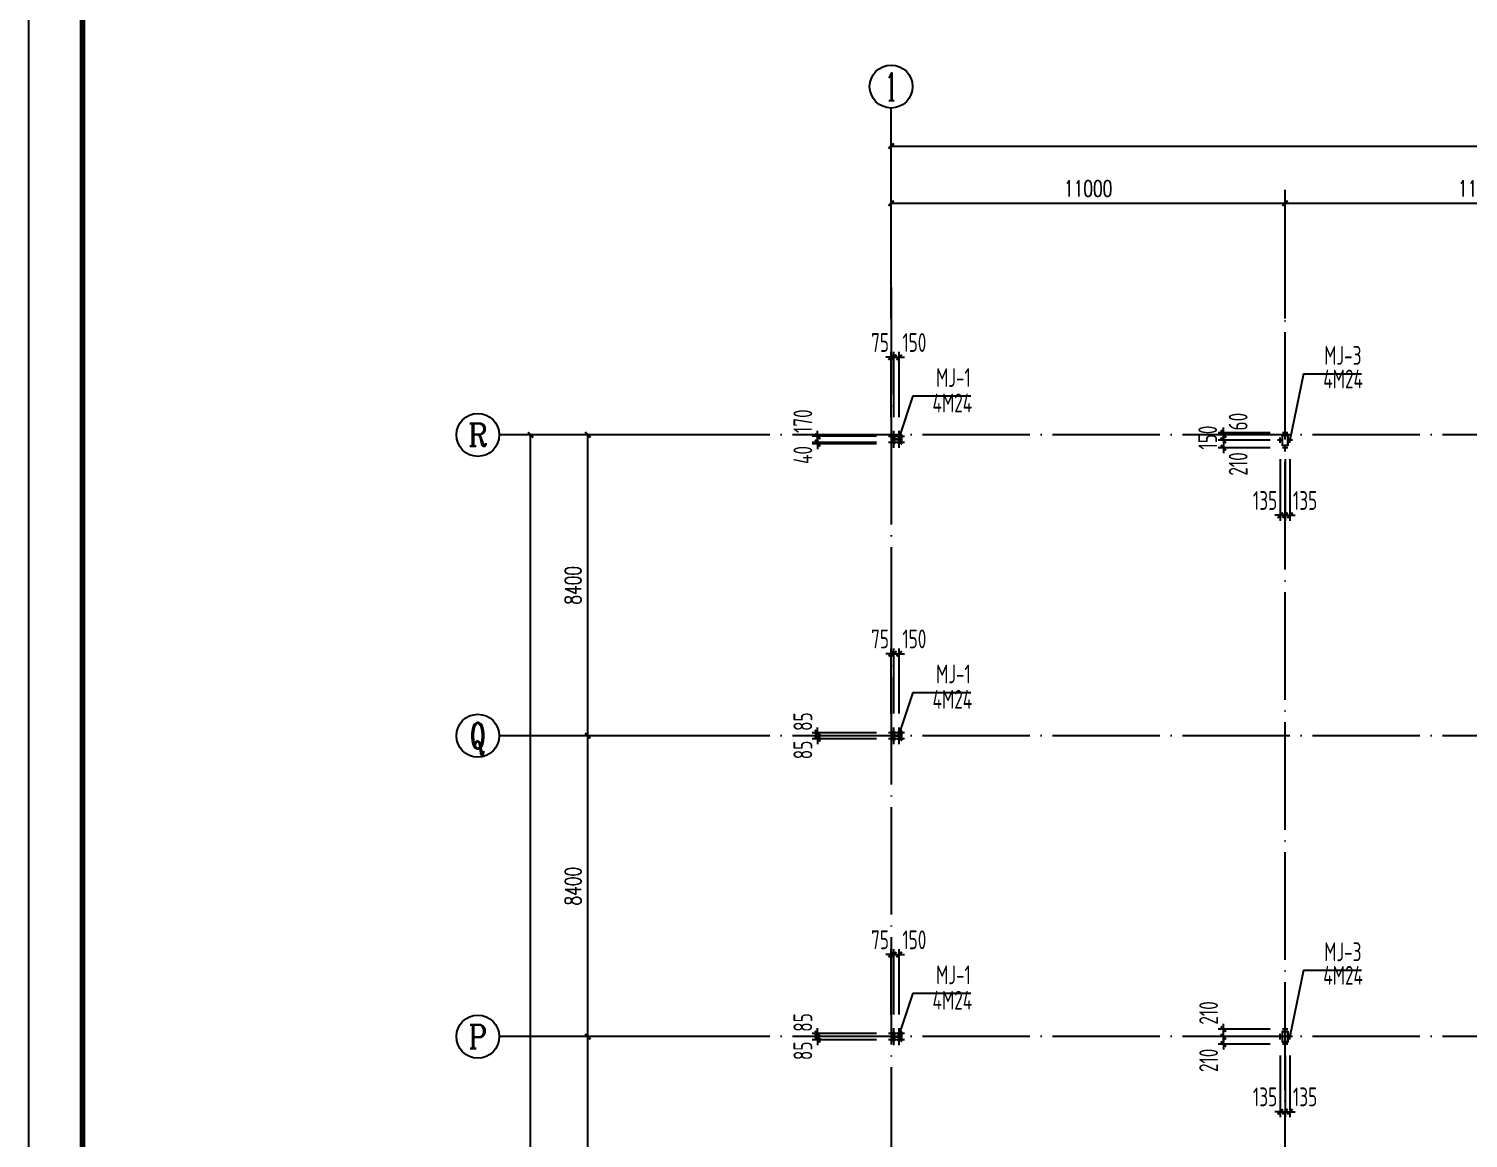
# Model space of a CAD drawing. Extents: x 899043 to 2598688, y -137197 to 211789.
# Drawn here: x 1236077 to 1276270, y 138716 to 169689 of the extents above; entities that cross this region are included whole.
import ezdxf
from ezdxf.enums import TextEntityAlignment as Align

# ---------------------------------------------------------------- set-up
doc = ezdxf.new("R2010")
doc.units = 0
doc.header["$LTSCALE"] = 1500
doc.header["$MEASUREMENT"] = 0
doc.linetypes.add('DASHED', pattern=[0.75, 0.5, -0.25])
doc.linetypes.add('DOTE', pattern=[2.42, 2, -0.2, 0.02, -0.2])
for name, color, linetype in [('00-tk', 151, 'Continuous'), ('AXIS', 3, 'Continuous'), ('AXIS_TEXT', 7, 'Continuous'), ('BOLT', 252, 'Continuous'), ('Boltx', 252, 'DASHED'), ('COLUMN', 2, 'Continuous'), ('DIM', 3, 'Continuous'), ('M_Prof', 2, 'Continuous'), ('TEXT', 7, 'Continuous')]:
    doc.layers.add(name, color=color, linetype=linetype)
doc.layers.add('钢板标注', color=9, linetype='Continuous', lineweight=18)
doc.styles.add('_TCH_AXIS', font='COMPLEX', dxfattribs={"bigfont": 'GBCBIG'})
doc.styles.add('_TCH_DIM_T3', font='SIMPLEX', dxfattribs={"width": 0.705882, "bigfont": 'GBCBIG'})
doc.styles.add('COMPLEX', font='COMPLEX')
doc.styles.add('TSSD_Dimension', font='Tssdeng.shx', dxfattribs={"width": 0.7, "bigfont": 'hztxt.shx'})
doc.styles.add('TSSD_Label', font='Tssdeng.shx', dxfattribs={"width": 0.7, "bigfont": 'hztxt.shx'})
doc.dimstyles.new('_TCH_ARCH&&150', dxfattribs={"dimtxt": 446.25, "dimasz": 150, "dimexe": 375, "dimexo": 450, "dimgap": 189.375, "dimtad": 1, "dimdec": 0, "dimzin": 0, "dimdsep": 46, "dimtxsty": '_TCH_DIM_T3', "dimblk": 'ARCHTICK', "dimcen": 0.09, "dimclrt": 7, "dimazin": 2, "dimtfac": 1, "dimtdec": 0, "dimtix": 1, "dimtmove": 2, "dimatfit": 3, "dimfxl": 0, "dimtolj": 1, "dimtzin": 0, "dimarcsym": 0})
doc.dimstyles.new('TSSD_150_150', dxfattribs={"dimtxt": 525, "dimasz": 150, "dimexe": 150, "dimexo": 375, "dimgap": 150, "dimtad": 1, "dimdec": 0, "dimzin": 0, "dimdsep": 46, "dimtxsty": 'TSSD_Dimension', "dimblk": 'ARCHTICK', "dimblk1": 'ARCHTICK', "dimblk2": 'ARCHTICK', "dimcen": 0, "dimdle": 150, "dimclrt": 7, "dimadec": 0, "dimazin": 0, "dimtfac": 1, "dimtdec": 0, "dimtix": 1, "dimtmove": 2, "dimatfit": 3, "dimfxl": 0, "dimtolj": 1, "dimtzin": 0, "dimarcsym": 0})

# ---------------------------------------------------------------- blocks, each defined once
blk = doc.blocks.new('A$C16496DF1')
at = {"layer": '00-tk'}
blk.add_line((176850, 1500), (3750, 1500), dxfattribs=at)
at = {"layer": '00-tk', "linetype": 'Continuous'}
blk.add_line((178350, 0), (0, 0), dxfattribs=at)
at = {"layer": '00-tk', "const_width": 150}
blk.add_lwpolyline([(3750, 124650), (176850, 124650), (176850, 1500), (3750, 1500)], close=True, dxfattribs=at)
blk = doc.blocks.new('_ArchTick')
at = {"color": 0, "linetype": 'ByBlock', "const_width": 0.4}
blk.add_lwpolyline([(-0.5, -0.5), (0.5, 0.5)], dxfattribs=at)
blk = doc.blocks.new('*D204')
at = {"layer": 'AXIS', "color": 0, "lineweight": -2}
for p, q in [((1137909, -60677), (1132984, -60677)), ((1133359, -69077), (1133359, -60677)), ((1137909, -69077), (1132984, -69077))]:
    blk.add_line(p, q, dxfattribs=at)
at = {"layer": 'Defpoints', "color": 0}
for p in [(1133359, -60677), (1138359, -60677), (1138359, -69077)]:
    blk.add_point(p, dxfattribs=at)
at = {"layer": 'AXIS', "color": 0, "lineweight": -2, "xscale": 150, "yscale": 150, "zscale": 150}
for p, rotation in [((1133359, -60677), 90), ((1133359, -69077), 270)]:
    blk.add_blockref('_ArchTick', p, dxfattribs=dict(at, rotation=rotation))
at = {"layer": 'AXIS', "color": 7, "insert": (1132946, -64877), "char_height": 446.2, "attachment_point": 5, "rotation": 90, "style": '_TCH_DIM_T3'}
blk.add_mtext('\\A1;8400', dxfattribs=at)
blk = doc.blocks.new('*D205')
at = {"layer": 'AXIS', "color": 0, "lineweight": -2}
for p, q in [((1137909, -52277), (1132984, -52277)), ((1133359, -60677), (1133359, -52277)), ((1137909, -60677), (1132984, -60677))]:
    blk.add_line(p, q, dxfattribs=at)
at = {"layer": 'Defpoints', "color": 0}
for p in [(1133359, -52277), (1138359, -52277), (1138359, -60677)]:
    blk.add_point(p, dxfattribs=at)
at = {"layer": 'AXIS', "color": 0, "lineweight": -2, "xscale": 150, "yscale": 150, "zscale": 150}
for p, rotation in [((1133359, -52277), 90), ((1133359, -60677), 270)]:
    blk.add_blockref('_ArchTick', p, dxfattribs=dict(at, rotation=rotation))
at = {"layer": 'AXIS', "color": 7, "insert": (1132946, -56477), "char_height": 446.2, "attachment_point": 5, "rotation": 90, "style": '_TCH_DIM_T3'}
blk.add_mtext('\\A1;8400', dxfattribs=at)
blk = doc.blocks.new('*D206')
at = {"layer": 'AXIS', "color": 0, "lineweight": -2}
for p, q in [((1137909, -43877), (1132984, -43877)), ((1133359, -52277), (1133359, -43877)), ((1137909, -52277), (1132984, -52277))]:
    blk.add_line(p, q, dxfattribs=at)
at = {"layer": 'Defpoints', "color": 0}
for p in [(1133359, -43877), (1138359, -43877), (1138359, -52277)]:
    blk.add_point(p, dxfattribs=at)
at = {"layer": 'AXIS', "color": 0, "lineweight": -2, "xscale": 150, "yscale": 150, "zscale": 150}
for p, rotation in [((1133359, -43877), 90), ((1133359, -52277), 270)]:
    blk.add_blockref('_ArchTick', p, dxfattribs=dict(at, rotation=rotation))
at = {"layer": 'AXIS', "color": 7, "insert": (1132946, -48077), "char_height": 446.2, "attachment_point": 5, "rotation": 90, "style": '_TCH_DIM_T3'}
blk.add_mtext('\\A1;8400', dxfattribs=at)
blk = doc.blocks.new('*D207')
at = {"layer": 'AXIS', "color": 0, "lineweight": -2}
for p, q in [((1137909, -43877), (1131384, -43877)), ((1131759, -163277), (1131759, -43877)), ((1137909, -163277), (1131384, -163277))]:
    blk.add_line(p, q, dxfattribs=at)
at = {"layer": 'Defpoints', "color": 0}
for p in [(1131759, -43877), (1138359, -43877), (1138359, -163277)]:
    blk.add_point(p, dxfattribs=at)
at = {"layer": 'AXIS', "color": 0, "lineweight": -2, "xscale": 150, "yscale": 150, "zscale": 150}
for p, rotation in [((1131759, -43877), 90), ((1131759, -163277), 270)]:
    blk.add_blockref('_ArchTick', p, dxfattribs=dict(at, rotation=rotation))
at = {"layer": 'AXIS', "color": 7, "insert": (1131346, -103577), "char_height": 446.2, "attachment_point": 5, "rotation": 90, "style": '_TCH_DIM_T3'}
blk.add_mtext('\\A1;119400', dxfattribs=at)
blk = doc.blocks.new('_AXISO')
blk.add_circle((0, 0), 0.5)
at = {"layer": 'AXIS_TEXT', "style": 'COMPLEX', "width": 1.041667}
blk.add_attdef('A', text='', height=0.56, dxfattribs=at).set_placement((-0.25, -0.28), (0.25, -0.28), align=Align.FIT)
blk = doc.blocks.new('*D229')
at = {"layer": 'AXIS', "color": 0, "lineweight": -2}
for p, q in [((1141829, -40628), (1141829, -37037)), ((1152829, -40628), (1152829, -37037)), ((1141829, -37412), (1152829, -37412))]:
    blk.add_line(p, q, dxfattribs=at)
at = {"layer": 'Defpoints', "color": 0}
for p in [(1152829, -37412), (1141829, -41078), (1152829, -41078)]:
    blk.add_point(p, dxfattribs=at)
at = {"layer": 'AXIS', "color": 0, "lineweight": -2, "xscale": 150, "yscale": 150, "zscale": 150, "rotation": 180}
blk.add_blockref('_ArchTick', (1141829, -37412), dxfattribs=at)
at = {"layer": 'AXIS', "color": 0, "lineweight": -2, "xscale": 150, "yscale": 150, "zscale": 150}
blk.add_blockref('_ArchTick', (1152829, -37412), dxfattribs=at)
at = {"layer": 'AXIS', "color": 7, "insert": (1147329, -36999), "char_height": 446.2, "attachment_point": 5, "style": '_TCH_DIM_T3'}
blk.add_mtext('\\A1;11000', dxfattribs=at)
blk = doc.blocks.new('*D198')
at = {"layer": 'AXIS', "color": 0, "lineweight": -2}
for p, q in [((1152829, -40628), (1152829, -37037)), ((1163829, -40628), (1163829, -37037)), ((1152829, -37412), (1163829, -37412))]:
    blk.add_line(p, q, dxfattribs=at)
at = {"layer": 'Defpoints', "color": 0}
for p in [(1163829, -37412), (1152829, -41078), (1163829, -41078)]:
    blk.add_point(p, dxfattribs=at)
at = {"layer": 'AXIS', "color": 0, "lineweight": -2, "xscale": 150, "yscale": 150, "zscale": 150, "rotation": 180}
blk.add_blockref('_ArchTick', (1152829, -37412), dxfattribs=at)
at = {"layer": 'AXIS', "color": 0, "lineweight": -2, "xscale": 150, "yscale": 150, "zscale": 150}
blk.add_blockref('_ArchTick', (1163829, -37412), dxfattribs=at)
at = {"layer": 'AXIS', "color": 7, "insert": (1158329, -36999), "char_height": 446.2, "attachment_point": 5, "style": '_TCH_DIM_T3'}
blk.add_mtext('\\A1;11000', dxfattribs=at)
blk = doc.blocks.new('*D203')
at = {"layer": 'AXIS', "color": 0, "lineweight": -2}
for p, q in [((1141829, -40628), (1141829, -35437)), ((1195829, -40628), (1195829, -35437)), ((1141829, -35812), (1195829, -35812))]:
    blk.add_line(p, q, dxfattribs=at)
at = {"layer": 'Defpoints', "color": 0}
for p in [(1195829, -35812), (1141829, -41078), (1195829, -41078)]:
    blk.add_point(p, dxfattribs=at)
at = {"layer": 'AXIS', "color": 0, "lineweight": -2, "xscale": 150, "yscale": 150, "zscale": 150, "rotation": 180}
blk.add_blockref('_ArchTick', (1141829, -35812), dxfattribs=at)
at = {"layer": 'AXIS', "color": 0, "lineweight": -2, "xscale": 150, "yscale": 150, "zscale": 150}
blk.add_blockref('_ArchTick', (1195829, -35812), dxfattribs=at)
at = {"layer": 'AXIS', "color": 7, "insert": (1168829, -35399), "char_height": 446.2, "attachment_point": 5, "style": '_TCH_DIM_T3'}
blk.add_mtext('\\A1;54000', dxfattribs=at)
blk = doc.blocks.new('A$C0BB32EA6')
at = {"layer": 'COLUMN'}
for points in [[(11075, 0), (11075, -300), (10925, -300), (10925, 0)], [(11070, -5), (11070, -295), (10930, -295), (10930, -5)], [(11075, -16650), (11075, -16950), (10925, -16950), (10925, -16650)], [(11070, -16655), (11070, -16945), (10930, -16945), (10930, -16655)]]:
    blk.add_lwpolyline(points, close=True, dxfattribs=at)
at = {"layer": 'M_Prof'}
for points in [[(300, -250), (300, 0), (290, 0), (290, -121), (10, -121), (10, 0), (0, 0), (0, -250), (10, -250), (10, -129), (290, -129), (290, -250)], [(300, -8525), (300, -8275), (290, -8275), (290, -8396), (10, -8396), (10, -8275), (0, -8275), (0, -8525), (10, -8525), (10, -8404), (290, -8404), (290, -8525)], [(300, -16925), (300, -16675), (290, -16675), (290, -16796), (10, -16796), (10, -16675), (0, -16675), (0, -16925), (10, -16925), (10, -16804), (290, -16804), (290, -16925)]]:
    blk.add_lwpolyline(points, close=True, dxfattribs=at)
blk = doc.blocks.new('A$C2EA612DB')
at = {"layer": 'M_Prof'}
blk.add_lwpolyline([(-53700, 102240), (-53700, 102490), (-53710, 102490), (-53710, 102369), (-53990, 102369), (-53990, 102490), (-54000, 102490), (-54000, 102240), (-53990, 102240), (-53990, 102361), (-53710, 102361), (-53710, 102240)], close=True, dxfattribs=at)
blk.add_blockref('A$C0BB32EA6', (-54000, 110765), dxfattribs=at)
blk = doc.blocks.new('*D1076')
at = {"layer": 'Defpoints', "color": 0}
for p in [(1260232, 160517), (1260157, 158471), (1260232, 158471)]:
    blk.add_point(p, dxfattribs=at)
at = {"layer": 'DIM', "color": 0, "lineweight": -2}
for p, q in [((1260157, 160517), (1260007, 160517)), ((1260157, 158846), (1260157, 160667)), ((1260157, 160517), (1260232, 160517)), ((1260232, 158846), (1260232, 160667)), ((1260232, 160517), (1260382, 160517))]:
    blk.add_line(p, q, dxfattribs=at)
at = {"layer": 'DIM', "color": 0, "lineweight": -2, "xscale": 150, "yscale": 150, "zscale": 150}
blk.add_blockref('_ArchTick', (1260157, 160517), dxfattribs=at)
at = {"layer": 'DIM', "color": 0, "lineweight": -2, "xscale": 150, "yscale": 150, "zscale": 150, "rotation": 180}
blk.add_blockref('_ArchTick', (1260232, 160517), dxfattribs=at)
at = {"layer": 'DIM', "color": 7, "insert": (1259846, 160930), "char_height": 525, "attachment_point": 5, "style": 'TSSD_Dimension'}
blk.add_mtext('\\A1;75', dxfattribs=at)
blk = doc.blocks.new('*D1077')
at = {"layer": 'Defpoints', "color": 0}
for p in [(1260382, 160517), (1260232, 158471), (1260382, 158471)]:
    blk.add_point(p, dxfattribs=at)
at = {"layer": 'DIM', "color": 0, "lineweight": -2}
for p, q in [((1260232, 160517), (1260082, 160517)), ((1260232, 158846), (1260232, 160667)), ((1260232, 160517), (1260382, 160517)), ((1260382, 158846), (1260382, 160667)), ((1260382, 160517), (1260532, 160517))]:
    blk.add_line(p, q, dxfattribs=at)
at = {"layer": 'DIM', "color": 0, "lineweight": -2, "xscale": 150, "yscale": 150, "zscale": 150}
blk.add_blockref('_ArchTick', (1260232, 160517), dxfattribs=at)
at = {"layer": 'DIM', "color": 0, "lineweight": -2, "xscale": 150, "yscale": 150, "zscale": 150, "rotation": 180}
blk.add_blockref('_ArchTick', (1260382, 160517), dxfattribs=at)
at = {"layer": 'DIM', "color": 7, "insert": (1260805, 160930), "char_height": 525, "attachment_point": 5, "style": 'TSSD_Dimension'}
blk.add_mtext('\\A1;150', dxfattribs=at)
blk = doc.blocks.new('*D1078')
at = {"layer": 'Defpoints', "color": 0}
for p in [(1258104, 158141), (1260122, 158311), (1260122, 158141)]:
    blk.add_point(p, dxfattribs=at)
at = {"layer": 'DIM', "color": 0, "lineweight": -2}
for p, q in [((1258104, 158311), (1258104, 158461)), ((1259747, 158311), (1257954, 158311)), ((1259747, 158141), (1257954, 158141)), ((1258104, 158311), (1258104, 158141)), ((1258104, 158141), (1258104, 157991))]:
    blk.add_line(p, q, dxfattribs=at)
at = {"layer": 'DIM', "color": 0, "lineweight": -2, "xscale": 150, "yscale": 150, "zscale": 150}
for p, rotation in [((1258104, 158311), 270), ((1258104, 158141), 90)]:
    blk.add_blockref('_ArchTick', p, dxfattribs=dict(at, rotation=rotation))
at = {"layer": 'DIM', "color": 7, "insert": (1257691, 158734), "char_height": 525, "attachment_point": 5, "rotation": 90, "style": 'TSSD_Dimension'}
blk.add_mtext('\\A1;170', dxfattribs=at)
blk = doc.blocks.new('*D1079')
at = {"layer": 'Defpoints', "color": 0}
for p in [(1258104, 158101), (1260122, 158141), (1260122, 158101)]:
    blk.add_point(p, dxfattribs=at)
at = {"layer": 'DIM', "color": 0, "lineweight": -2}
for p, q in [((1259747, 158141), (1257954, 158141)), ((1259747, 158101), (1257954, 158101)), ((1258104, 158141), (1258104, 158291)), ((1258104, 158141), (1258104, 158101)), ((1258104, 158101), (1258104, 157951))]:
    blk.add_line(p, q, dxfattribs=at)
at = {"layer": 'DIM', "color": 0, "lineweight": -2, "xscale": 150, "yscale": 150, "zscale": 150}
for p, rotation in [((1258104, 158141), 270), ((1258104, 158101), 90)]:
    blk.add_blockref('_ArchTick', p, dxfattribs=dict(at, rotation=rotation))
at = {"layer": 'DIM', "color": 7, "insert": (1257691, 157790), "char_height": 525, "attachment_point": 5, "rotation": 90, "style": 'TSSD_Dimension'}
blk.add_mtext('\\A1;40', dxfattribs=at)
blk = doc.blocks.new('*D1080')
at = {"layer": 'Defpoints', "color": 0}
for p in [(1271111, 158411), (1269434, 158351), (1271111, 158351)]:
    blk.add_point(p, dxfattribs=at)
at = {"layer": 'DIM', "color": 0, "lineweight": -2}
for p, q in [((1270736, 158411), (1269284, 158411)), ((1269434, 158411), (1269434, 158561)), ((1269434, 158411), (1269434, 158351)), ((1270736, 158351), (1269284, 158351)), ((1269434, 158351), (1269434, 158201))]:
    blk.add_line(p, q, dxfattribs=at)
at = {"layer": 'DIM', "color": 0, "lineweight": -2, "xscale": 150, "yscale": 150, "zscale": 150}
for p, rotation in [((1269434, 158411), 270), ((1269434, 158351), 90)]:
    blk.add_blockref('_ArchTick', p, dxfattribs=dict(at, rotation=rotation))
at = {"layer": 'DIM', "color": 7, "insert": (1269846, 158721), "char_height": 525, "attachment_point": 5, "rotation": 90, "style": 'TSSD_Dimension'}
blk.add_mtext('\\A1;60', dxfattribs=at)
blk = doc.blocks.new('*D1081')
at = {"layer": 'Defpoints', "color": 0}
for p in [(1269434, 158201), (1271111, 158351), (1271111, 158201)]:
    blk.add_point(p, dxfattribs=at)
at = {"layer": 'DIM', "color": 0, "lineweight": -2}
for p, q in [((1269434, 158351), (1269434, 158501)), ((1270736, 158351), (1269284, 158351)), ((1270736, 158201), (1269284, 158201)), ((1269434, 158351), (1269434, 158201)), ((1269434, 158201), (1269434, 158051))]:
    blk.add_line(p, q, dxfattribs=at)
at = {"layer": 'DIM', "color": 0, "lineweight": -2, "xscale": 150, "yscale": 150, "zscale": 150}
for p, rotation in [((1269434, 158351), 270), ((1269434, 158201), 90)]:
    blk.add_blockref('_ArchTick', p, dxfattribs=dict(at, rotation=rotation))
at = {"layer": 'DIM', "color": 7, "insert": (1268996, 158276), "char_height": 525, "attachment_point": 5, "rotation": 90, "style": 'TSSD_Dimension'}
blk.add_mtext('\\A1;150', dxfattribs=at)
blk = doc.blocks.new('*D1082')
at = {"layer": 'Defpoints', "color": 0}
for p in [(1269434, 157991), (1271111, 158201), (1271111, 157991)]:
    blk.add_point(p, dxfattribs=at)
at = {"layer": 'DIM', "color": 0, "lineweight": -2}
for p, q in [((1270736, 158201), (1269284, 158201)), ((1270736, 157991), (1269284, 157991)), ((1269434, 158201), (1269434, 158351)), ((1269434, 158201), (1269434, 157991)), ((1269434, 157991), (1269434, 157841))]:
    blk.add_line(p, q, dxfattribs=at)
at = {"layer": 'DIM', "color": 0, "lineweight": -2, "xscale": 150, "yscale": 150, "zscale": 150}
for p, rotation in [((1269434, 158201), 270), ((1269434, 157991), 90)]:
    blk.add_blockref('_ArchTick', p, dxfattribs=dict(at, rotation=rotation))
at = {"layer": 'DIM', "color": 7, "insert": (1269846, 157539), "char_height": 525, "attachment_point": 5, "rotation": 90, "style": 'TSSD_Dimension'}
blk.add_mtext('\\A1;210', dxfattribs=at)
blk = doc.blocks.new('*D1083')
at = {"layer": 'Defpoints', "color": 0}
for p in [(1271022, 158051), (1271157, 158051), (1271157, 156106)]:
    blk.add_point(p, dxfattribs=at)
at = {"layer": 'DIM', "color": 0, "lineweight": -2}
for p, q in [((1271022, 157676), (1271022, 155956)), ((1271157, 157676), (1271157, 155956)), ((1271022, 156106), (1270872, 156106)), ((1271022, 156106), (1271157, 156106)), ((1271157, 156106), (1271307, 156106))]:
    blk.add_line(p, q, dxfattribs=at)
at = {"layer": 'DIM', "color": 0, "lineweight": -2, "xscale": 150, "yscale": 150, "zscale": 150}
blk.add_blockref('_ArchTick', (1271022, 156106), dxfattribs=at)
at = {"layer": 'DIM', "color": 0, "lineweight": -2, "xscale": 150, "yscale": 150, "zscale": 150, "rotation": 180}
blk.add_blockref('_ArchTick', (1271157, 156106), dxfattribs=at)
at = {"layer": 'DIM', "color": 7, "insert": (1270598, 156519), "char_height": 525, "attachment_point": 5, "style": 'TSSD_Dimension'}
blk.add_mtext('\\A1;135', dxfattribs=at)
blk = doc.blocks.new('*D1084')
at = {"layer": 'Defpoints', "color": 0}
for p in [(1271157, 158051), (1271292, 158051), (1271292, 156106)]:
    blk.add_point(p, dxfattribs=at)
at = {"layer": 'DIM', "color": 0, "lineweight": -2}
for p, q in [((1271157, 157676), (1271157, 155956)), ((1271292, 157676), (1271292, 155956)), ((1271157, 156106), (1271007, 156106)), ((1271157, 156106), (1271292, 156106)), ((1271292, 156106), (1271442, 156106))]:
    blk.add_line(p, q, dxfattribs=at)
at = {"layer": 'DIM', "color": 0, "lineweight": -2, "xscale": 150, "yscale": 150, "zscale": 150}
blk.add_blockref('_ArchTick', (1271157, 156106), dxfattribs=at)
at = {"layer": 'DIM', "color": 0, "lineweight": -2, "xscale": 150, "yscale": 150, "zscale": 150, "rotation": 180}
blk.add_blockref('_ArchTick', (1271292, 156106), dxfattribs=at)
at = {"layer": 'DIM', "color": 7, "insert": (1271715, 156519), "char_height": 525, "attachment_point": 5, "style": 'TSSD_Dimension'}
blk.add_mtext('\\A1;135', dxfattribs=at)
blk = doc.blocks.new('*D1020')
at = {"layer": 'Defpoints', "color": 0}
for p in [(1260122, 141551), (1258104, 141466), (1260122, 141466)]:
    blk.add_point(p, dxfattribs=at)
at = {"layer": 'DIM', "color": 0, "lineweight": -2}
for p, q in [((1259747, 141551), (1257954, 141551)), ((1258104, 141551), (1258104, 141701)), ((1258104, 141551), (1258104, 141466)), ((1259747, 141466), (1257954, 141466)), ((1258104, 141466), (1258104, 141316))]:
    blk.add_line(p, q, dxfattribs=at)
at = {"layer": 'DIM', "color": 0, "lineweight": -2, "xscale": 150, "yscale": 150, "zscale": 150}
for p, rotation in [((1258104, 141551), 270), ((1258104, 141466), 90)]:
    blk.add_blockref('_ArchTick', p, dxfattribs=dict(at, rotation=rotation))
at = {"layer": 'DIM', "color": 7, "insert": (1257691, 141155), "char_height": 525, "attachment_point": 5, "rotation": 90, "style": 'TSSD_Dimension'}
blk.add_mtext('\\A1;85', dxfattribs=at)
blk = doc.blocks.new('*D1021')
at = {"layer": 'Defpoints', "color": 0}
for p in [(1260232, 143842), (1260157, 141796), (1260232, 141796)]:
    blk.add_point(p, dxfattribs=at)
at = {"layer": 'DIM', "color": 0, "lineweight": -2}
for p, q in [((1260157, 142171), (1260157, 143992)), ((1260232, 142171), (1260232, 143992)), ((1260157, 143842), (1260007, 143842)), ((1260157, 143842), (1260232, 143842)), ((1260232, 143842), (1260382, 143842))]:
    blk.add_line(p, q, dxfattribs=at)
at = {"layer": 'DIM', "color": 0, "lineweight": -2, "xscale": 150, "yscale": 150, "zscale": 150}
blk.add_blockref('_ArchTick', (1260157, 143842), dxfattribs=at)
at = {"layer": 'DIM', "color": 0, "lineweight": -2, "xscale": 150, "yscale": 150, "zscale": 150, "rotation": 180}
blk.add_blockref('_ArchTick', (1260232, 143842), dxfattribs=at)
at = {"layer": 'DIM', "color": 7, "insert": (1259846, 144255), "char_height": 525, "attachment_point": 5, "style": 'TSSD_Dimension'}
blk.add_mtext('\\A1;75', dxfattribs=at)
blk = doc.blocks.new('*D1022')
at = {"layer": 'Defpoints', "color": 0}
for p in [(1260382, 143842), (1260232, 141796), (1260382, 141796)]:
    blk.add_point(p, dxfattribs=at)
at = {"layer": 'DIM', "color": 0, "lineweight": -2}
for p, q in [((1260232, 142171), (1260232, 143992)), ((1260382, 142171), (1260382, 143992)), ((1260232, 143842), (1260082, 143842)), ((1260232, 143842), (1260382, 143842)), ((1260382, 143842), (1260532, 143842))]:
    blk.add_line(p, q, dxfattribs=at)
at = {"layer": 'DIM', "color": 0, "lineweight": -2, "xscale": 150, "yscale": 150, "zscale": 150}
blk.add_blockref('_ArchTick', (1260232, 143842), dxfattribs=at)
at = {"layer": 'DIM', "color": 0, "lineweight": -2, "xscale": 150, "yscale": 150, "zscale": 150, "rotation": 180}
blk.add_blockref('_ArchTick', (1260382, 143842), dxfattribs=at)
at = {"layer": 'DIM', "color": 7, "insert": (1260805, 144255), "char_height": 525, "attachment_point": 5, "style": 'TSSD_Dimension'}
blk.add_mtext('\\A1;150', dxfattribs=at)
blk = doc.blocks.new('*D1023')
at = {"layer": 'Defpoints', "color": 0}
for p in [(1258104, 141551), (1260122, 141636), (1260122, 141551)]:
    blk.add_point(p, dxfattribs=at)
at = {"layer": 'DIM', "color": 0, "lineweight": -2}
for p, q in [((1259747, 141636), (1257954, 141636)), ((1259747, 141551), (1257954, 141551)), ((1258104, 141636), (1258104, 141786)), ((1258104, 141636), (1258104, 141551)), ((1258104, 141551), (1258104, 141401))]:
    blk.add_line(p, q, dxfattribs=at)
at = {"layer": 'DIM', "color": 0, "lineweight": -2, "xscale": 150, "yscale": 150, "zscale": 150}
for p, rotation in [((1258104, 141636), 270), ((1258104, 141551), 90)]:
    blk.add_blockref('_ArchTick', p, dxfattribs=dict(at, rotation=rotation))
at = {"layer": 'DIM', "color": 7, "insert": (1257691, 141946), "char_height": 525, "attachment_point": 5, "rotation": 90, "style": 'TSSD_Dimension'}
blk.add_mtext('\\A1;85', dxfattribs=at)
blk = doc.blocks.new('*D1024')
at = {"layer": 'Defpoints', "color": 0}
for p in [(1260122, 149951), (1258104, 149866), (1260122, 149866)]:
    blk.add_point(p, dxfattribs=at)
at = {"layer": 'DIM', "color": 0, "lineweight": -2}
for p, q in [((1259747, 149951), (1257954, 149951)), ((1258104, 149951), (1258104, 150101)), ((1258104, 149951), (1258104, 149866)), ((1259747, 149866), (1257954, 149866)), ((1258104, 149866), (1258104, 149716))]:
    blk.add_line(p, q, dxfattribs=at)
at = {"layer": 'DIM', "color": 0, "lineweight": -2, "xscale": 150, "yscale": 150, "zscale": 150}
for p, rotation in [((1258104, 149951), 270), ((1258104, 149866), 90)]:
    blk.add_blockref('_ArchTick', p, dxfattribs=dict(at, rotation=rotation))
at = {"layer": 'DIM', "color": 7, "insert": (1257691, 149555), "char_height": 525, "attachment_point": 5, "rotation": 90, "style": 'TSSD_Dimension'}
blk.add_mtext('\\A1;85', dxfattribs=at)
blk = doc.blocks.new('*D1025')
at = {"layer": 'Defpoints', "color": 0}
for p in [(1260232, 152242), (1260157, 150196), (1260232, 150196)]:
    blk.add_point(p, dxfattribs=at)
at = {"layer": 'DIM', "color": 0, "lineweight": -2}
for p, q in [((1260157, 150571), (1260157, 152392)), ((1260232, 150571), (1260232, 152392)), ((1260157, 152242), (1260007, 152242)), ((1260157, 152242), (1260232, 152242)), ((1260232, 152242), (1260382, 152242))]:
    blk.add_line(p, q, dxfattribs=at)
at = {"layer": 'DIM', "color": 0, "lineweight": -2, "xscale": 150, "yscale": 150, "zscale": 150}
blk.add_blockref('_ArchTick', (1260157, 152242), dxfattribs=at)
at = {"layer": 'DIM', "color": 0, "lineweight": -2, "xscale": 150, "yscale": 150, "zscale": 150, "rotation": 180}
blk.add_blockref('_ArchTick', (1260232, 152242), dxfattribs=at)
at = {"layer": 'DIM', "color": 7, "insert": (1259846, 152655), "char_height": 525, "attachment_point": 5, "style": 'TSSD_Dimension'}
blk.add_mtext('\\A1;75', dxfattribs=at)
blk = doc.blocks.new('*D1026')
at = {"layer": 'Defpoints', "color": 0}
for p in [(1260382, 152242), (1260232, 150196), (1260382, 150196)]:
    blk.add_point(p, dxfattribs=at)
at = {"layer": 'DIM', "color": 0, "lineweight": -2}
for p, q in [((1260232, 150571), (1260232, 152392)), ((1260382, 150571), (1260382, 152392)), ((1260232, 152242), (1260082, 152242)), ((1260232, 152242), (1260382, 152242)), ((1260382, 152242), (1260532, 152242))]:
    blk.add_line(p, q, dxfattribs=at)
at = {"layer": 'DIM', "color": 0, "lineweight": -2, "xscale": 150, "yscale": 150, "zscale": 150}
blk.add_blockref('_ArchTick', (1260232, 152242), dxfattribs=at)
at = {"layer": 'DIM', "color": 0, "lineweight": -2, "xscale": 150, "yscale": 150, "zscale": 150, "rotation": 180}
blk.add_blockref('_ArchTick', (1260382, 152242), dxfattribs=at)
at = {"layer": 'DIM', "color": 7, "insert": (1260805, 152655), "char_height": 525, "attachment_point": 5, "style": 'TSSD_Dimension'}
blk.add_mtext('\\A1;150', dxfattribs=at)
blk = doc.blocks.new('*D1027')
at = {"layer": 'Defpoints', "color": 0}
for p in [(1258104, 149951), (1260122, 150036), (1260122, 149951)]:
    blk.add_point(p, dxfattribs=at)
at = {"layer": 'DIM', "color": 0, "lineweight": -2}
for p, q in [((1259747, 150036), (1257954, 150036)), ((1259747, 149951), (1257954, 149951)), ((1258104, 150036), (1258104, 150186)), ((1258104, 150036), (1258104, 149951)), ((1258104, 149951), (1258104, 149801))]:
    blk.add_line(p, q, dxfattribs=at)
at = {"layer": 'DIM', "color": 0, "lineweight": -2, "xscale": 150, "yscale": 150, "zscale": 150}
for p, rotation in [((1258104, 150036), 270), ((1258104, 149951), 90)]:
    blk.add_blockref('_ArchTick', p, dxfattribs=dict(at, rotation=rotation))
at = {"layer": 'DIM', "color": 7, "insert": (1257691, 150346), "char_height": 525, "attachment_point": 5, "rotation": 90, "style": 'TSSD_Dimension'}
blk.add_mtext('\\A1;85', dxfattribs=at)
blk = doc.blocks.new('*D1028')
at = {"layer": 'Defpoints', "color": 0}
for p in [(1269434, 141551), (1271111, 141551), (1271111, 141341)]:
    blk.add_point(p, dxfattribs=at)
at = {"layer": 'DIM', "color": 0, "lineweight": -2}
for p, q in [((1270736, 141551), (1269284, 141551)), ((1269434, 141551), (1269434, 141701)), ((1269434, 141341), (1269434, 141551)), ((1270736, 141341), (1269284, 141341)), ((1269434, 141341), (1269434, 141191))]:
    blk.add_line(p, q, dxfattribs=at)
at = {"layer": 'DIM', "color": 0, "lineweight": -2, "xscale": 150, "yscale": 150, "zscale": 150}
for p, rotation in [((1269434, 141551), 270), ((1269434, 141341), 90)]:
    blk.add_blockref('_ArchTick', p, dxfattribs=dict(at, rotation=rotation))
at = {"layer": 'DIM', "color": 7, "insert": (1269021, 140889), "char_height": 525, "attachment_point": 5, "rotation": 90, "style": 'TSSD_Dimension'}
blk.add_mtext('\\A1;210', dxfattribs=at)
blk = doc.blocks.new('*D1029')
at = {"layer": 'Defpoints', "color": 0}
for p in [(1269434, 141761), (1271111, 141761), (1271111, 141551)]:
    blk.add_point(p, dxfattribs=at)
at = {"layer": 'DIM', "color": 0, "lineweight": -2}
for p, q in [((1269434, 141761), (1269434, 141911)), ((1270736, 141761), (1269284, 141761)), ((1270736, 141551), (1269284, 141551)), ((1269434, 141551), (1269434, 141761)), ((1269434, 141551), (1269434, 141401))]:
    blk.add_line(p, q, dxfattribs=at)
at = {"layer": 'DIM', "color": 0, "lineweight": -2, "xscale": 150, "yscale": 150, "zscale": 150}
for p, rotation in [((1269434, 141761), 270), ((1269434, 141551), 90)]:
    blk.add_blockref('_ArchTick', p, dxfattribs=dict(at, rotation=rotation))
at = {"layer": 'DIM', "color": 7, "insert": (1269021, 142212), "char_height": 525, "attachment_point": 5, "rotation": 90, "style": 'TSSD_Dimension'}
blk.add_mtext('\\A1;210', dxfattribs=at)
blk = doc.blocks.new('*D1030')
at = {"layer": 'Defpoints', "color": 0}
for p in [(1271022, 141401), (1271157, 141401), (1271157, 139456)]:
    blk.add_point(p, dxfattribs=at)
at = {"layer": 'DIM', "color": 0, "lineweight": -2}
for p, q in [((1271022, 141026), (1271022, 139306)), ((1271157, 141026), (1271157, 139306)), ((1271022, 139456), (1270872, 139456)), ((1271022, 139456), (1271157, 139456)), ((1271157, 139456), (1271307, 139456))]:
    blk.add_line(p, q, dxfattribs=at)
at = {"layer": 'DIM', "color": 0, "lineweight": -2, "xscale": 150, "yscale": 150, "zscale": 150}
blk.add_blockref('_ArchTick', (1271022, 139456), dxfattribs=at)
at = {"layer": 'DIM', "color": 0, "lineweight": -2, "xscale": 150, "yscale": 150, "zscale": 150, "rotation": 180}
blk.add_blockref('_ArchTick', (1271157, 139456), dxfattribs=at)
at = {"layer": 'DIM', "color": 7, "insert": (1270598, 139869), "char_height": 525, "attachment_point": 5, "style": 'TSSD_Dimension'}
blk.add_mtext('\\A1;135', dxfattribs=at)
blk = doc.blocks.new('*D1031')
at = {"layer": 'Defpoints', "color": 0}
for p in [(1271157, 141401), (1271292, 141401), (1271292, 139456)]:
    blk.add_point(p, dxfattribs=at)
at = {"layer": 'DIM', "color": 0, "lineweight": -2}
for p, q in [((1271157, 141026), (1271157, 139306)), ((1271292, 141026), (1271292, 139306)), ((1271157, 139456), (1271007, 139456)), ((1271157, 139456), (1271292, 139456)), ((1271292, 139456), (1271442, 139456))]:
    blk.add_line(p, q, dxfattribs=at)
at = {"layer": 'DIM', "color": 0, "lineweight": -2, "xscale": 150, "yscale": 150, "zscale": 150}
blk.add_blockref('_ArchTick', (1271157, 139456), dxfattribs=at)
at = {"layer": 'DIM', "color": 0, "lineweight": -2, "xscale": 150, "yscale": 150, "zscale": 150, "rotation": 180}
blk.add_blockref('_ArchTick', (1271292, 139456), dxfattribs=at)
at = {"layer": 'DIM', "color": 7, "insert": (1271715, 139869), "char_height": 525, "attachment_point": 5, "style": 'TSSD_Dimension'}
blk.add_mtext('\\A1;135', dxfattribs=at)
blk = doc.blocks.new('A$C5AF141BB')
at = {"layer": 'AXIS'}
for p, q in [((-22000, 123526.9), (-22000, 128526.3)), ((-26941.1, 119400), (-32941.1, 119400)), ((-26941.1, 111000), (-32941.1, 111000)), ((-26941.1, 102600), (-32941.1, 102600))]:
    blk.add_line(p, q, dxfattribs=at)
at = {"layer": 'AXIS', "color": 253, "linetype": 'DOTE'}
for p, q in [((-22000, 123526.9), (-22000, 82968.2)), ((-11000, 82968.2), (-11000, 123526.9)), ((36323.2, 119400), (-26262.1, 119400)), ((36323.2, 111000), (-26941.1, 111000)), ((36323.2, 102600), (-26262.1, 102600))]:
    blk.add_line(p, q, dxfattribs=at)
at = {"layer": 'AXIS'}
ref = blk.add_blockref('_AXISO', (-22000, 129126.3), dxfattribs=dict(at, xscale=1200, yscale=1200, zscale=1200))
ref.add_attrib('A', '1', dxfattribs={"layer": 'AXIS_TEXT', "height": 772.1, "style": '_TCH_AXIS'}).set_placement((-22165.4, 128740.3), (-21834.6, 128740.3), align=Align.FIT)
ref = blk.add_blockref('_AXISO', (-33541.1, 119400), dxfattribs=dict(at, xscale=1200, yscale=1200, zscale=1200))
ref.add_attrib('A', 'R', dxfattribs={"layer": 'AXIS_TEXT', "height": 637.8, "style": '_TCH_AXIS'}).set_placement((-33814.4, 119081.1), (-33267.8, 119081.1), align=Align.FIT)
ref = blk.add_blockref('_AXISO', (-33541.1, 111000), dxfattribs=dict(at, xscale=1200, yscale=1200, zscale=1200))
ref.add_attrib('A', 'Q', dxfattribs={"layer": 'AXIS_TEXT', "height": 715.4, "style": '_TCH_AXIS', "width": 0.807692}).set_placement((-33761.2, 110642.3), (-33321, 110642.3), align=Align.FIT)
ref = blk.add_blockref('_AXISO', (-33541.1, 102600), dxfattribs=dict(at, xscale=1200, yscale=1200, zscale=1200))
ref.add_attrib('A', 'P', dxfattribs={"layer": 'AXIS_TEXT', "height": 652.9, "style": '_TCH_AXIS'}).set_placement((-33805.4, 102273.6), (-33276.9, 102273.6), align=Align.FIT)
for p1, p2, distance, picture, middle in [((-22000, 122199.9), (32000, 122199.9), 5265.9, '*D203', (5000, 127878.4)), ((-22000, 122199.9), (-11000, 122199.9), 3665.9, '*D229', (-16500, 126278.4)), ((-11000, 122199.9), (0, 122199.9), 3665.9, '*D198', (-5500, 126278.4)), ((-25470.5, 0), (-25470.5, 119400), 6600, '*D207', (-32483, 59700)), ((-25470.5, 111000), (-25470.5, 119400), 5000, '*D206', (-30883, 115200)), ((-25470.5, 102600), (-25470.5, 111000), 5000, '*D205', (-30883, 106800)), ((-25470.5, 94200), (-25470.5, 102600), 5000, '*D204', (-30883, 98400))]:
    dim = blk.add_aligned_dim(p1=p1, p2=p2, distance=distance, dimstyle='_TCH_ARCH&&150', dxfattribs=at)
    dim.commit()
    dim.dimension.update_dxf_attribs({"geometry": picture, "text_midpoint": middle, "insert": (-1163829.4, 163277.5)})

msp = doc.modelspace()

# ---------------------------------------------------------------- linework, layer by layer
at = {"layer": 'BOLT'}
for p, q in [((1271231.5, 158410.6), (1271081.5, 158410.6)), ((1271156.5, 158335.6), (1271156.5, 158485.6)), ((1271096.5, 158200.6), (1270946.5, 158200.6)), ((1271021.5, 158125.6), (1271021.5, 158275.6)), ((1271231.5, 157990.6), (1271081.5, 157990.6)), ((1271156.5, 157915.6), (1271156.5, 158065.6)), ((1271366.5, 158200.6), (1271216.5, 158200.6)), ((1271291.5, 158125.6), (1271291.5, 158275.6)), ((1271096.5, 141550.6), (1270946.5, 141550.6)), ((1271021.5, 141475.6), (1271021.5, 141625.6)), ((1271231.5, 141760.6), (1271081.5, 141760.6)), ((1271156.5, 141685.6), (1271156.5, 141835.6)), ((1271366.5, 141550.6), (1271216.5, 141550.6)), ((1271291.5, 141475.6), (1271291.5, 141625.6)), ((1271231.5, 141340.6), (1271081.5, 141340.6)), ((1271156.5, 141265.6), (1271156.5, 141415.6))]:
    msp.add_line(p, q, dxfattribs=at)
at = {"layer": 'BOLT', "const_width": 30}
for points in [[(1271156.5, 158425.6, 1), (1271156.5, 158395.6, 1)], [(1271021.5, 158215.6, 1), (1271021.5, 158185.6, 1)], [(1271156.5, 158005.6, 1), (1271156.5, 157975.6, 1)], [(1271291.5, 158215.6, 1), (1271291.5, 158185.6, 1)], [(1271021.5, 141565.6, 1), (1271021.5, 141535.6, 1)], [(1271156.5, 141775.6, 1), (1271156.5, 141745.6, 1)], [(1271291.5, 141565.6, 1), (1271291.5, 141535.6, 1)], [(1271156.5, 141355.6, 1), (1271156.5, 141325.6, 1)]]:
    msp.add_lwpolyline(points, format="xyb", close=True, dxfattribs=at)
at = {"layer": 'Boltx'}
for p, q in [((1260231.5, 158160.6), (1260231.5, 158460.6)), ((1260381.5, 158160.6), (1260381.5, 158460.6)), ((1260381.5, 158310.6), (1260081.5, 158310.6)), ((1260381.5, 158140.6), (1260081.5, 158140.6)), ((1260531.5, 158310.6), (1260231.5, 158310.6)), ((1260231.5, 157990.6), (1260231.5, 158290.6)), ((1260531.5, 158140.6), (1260231.5, 158140.6)), ((1260381.5, 157990.6), (1260381.5, 158290.6)), ((1260381.5, 150035.6), (1260081.5, 150035.6)), ((1260231.5, 149885.6), (1260231.5, 150185.6)), ((1260531.5, 150035.6), (1260231.5, 150035.6)), ((1260231.5, 149715.6), (1260231.5, 150015.6)), ((1260381.5, 149885.6), (1260381.5, 150185.6)), ((1260381.5, 149715.6), (1260381.5, 150015.6)), ((1260381.5, 149865.6), (1260081.5, 149865.6)), ((1260531.5, 149865.6), (1260231.5, 149865.6)), ((1260381.5, 141635.6), (1260081.5, 141635.6)), ((1260231.5, 141485.6), (1260231.5, 141785.6)), ((1260531.5, 141635.6), (1260231.5, 141635.6)), ((1260231.5, 141315.6), (1260231.5, 141615.6)), ((1260381.5, 141485.6), (1260381.5, 141785.6)), ((1260381.5, 141315.6), (1260381.5, 141615.6)), ((1260381.5, 141465.6), (1260081.5, 141465.6)), ((1260531.5, 141465.6), (1260231.5, 141465.6))]:
    msp.add_line(p, q, dxfattribs=at)
for points in [[(1260231.5, 158340.6, 60, 60, 1), (1260231.5, 158280.6, 60, 60, 1)], [(1260381.5, 158340.6, 60, 60, 1), (1260381.5, 158280.6, 60, 60, 1)], [(1260231.5, 158170.6, 60, 60, 1), (1260231.5, 158110.6, 60, 60, 1)], [(1260381.5, 158170.6, 60, 60, 1), (1260381.5, 158110.6, 60, 60, 1)], [(1260231.5, 150065.6, 60, 60, 1), (1260231.5, 150005.6, 60, 60, 1)], [(1260231.5, 149895.6, 60, 60, 1), (1260231.5, 149835.6, 60, 60, 1)], [(1260381.5, 150065.6, 60, 60, 1), (1260381.5, 150005.6, 60, 60, 1)], [(1260381.5, 149895.6, 60, 60, 1), (1260381.5, 149835.6, 60, 60, 1)], [(1260231.5, 141665.6, 60, 60, 1), (1260231.5, 141605.6, 60, 60, 1)], [(1260231.5, 141495.6, 60, 60, 1), (1260231.5, 141435.6, 60, 60, 1)], [(1260381.5, 141665.6, 60, 60, 1), (1260381.5, 141605.6, 60, 60, 1)], [(1260381.5, 141495.6, 60, 60, 1), (1260381.5, 141435.6, 60, 60, 1)]]:
    msp.add_lwpolyline(points, format="xyseb", close=True, dxfattribs=at)
at = {"layer": 'TEXT'}
for p, q in [((1271674.1, 160056.3), (1271291.5, 158200.6)), ((1271674.1, 160056.3), (1273289.3, 160056.3)), ((1260764.1, 159438.5), (1260381.5, 158290.6)), ((1260764.1, 159438.5), (1262379.3, 159438.5)), ((1260764.1, 151163.5), (1260381.5, 150015.6)), ((1260764.1, 151163.5), (1262379.3, 151163.5)), ((1271674.1, 143406.3), (1271291.5, 141550.6)), ((1271674.1, 143406.3), (1273289.3, 143406.3)), ((1260764.1, 142763.5), (1260381.5, 141615.6)), ((1260764.1, 142763.5), (1262379.3, 142763.5))]:
    msp.add_line(p, q, dxfattribs=at)

# ---------------------------------------------------------------- block references
at = {"layer": 'AXIS'}
for name, p in [('A$C5AF141BB', (1282156.5, 38950.6)), ('A$C2EA612DB', (1314156.5, 47585.6))]:
    msp.add_blockref(name, p, dxfattribs=at)
at = {"layer": '钢板标注', "color": 2, "linetype": 'ByBlock', "rotation": 270}
msp.add_blockref('A$C16496DF1', (1236076.8, 182335.4), dxfattribs=at)

# ---------------------------------------------------------------- texts
at = {"layer": 'TEXT', "style": 'TSSD_Label', "width": 0.7}
for s, p in [('MJ-3', (1273289.3, 160150)), ('4M24', (1273330.2, 159491.7)), ('MJ-3', (1273289.3, 143500)), ('4M24', (1273330.2, 142841.7))]:
    msp.add_text(s, height=525, rotation=0, dxfattribs=at).set_placement(p, align=Align.BOTTOM_RIGHT)
for s, p in [('MJ-1', (1262379.3, 159532.3)), ('4M24', (1262420.2, 158822.3)), ('MJ-1', (1262379.3, 151257.3)), ('4M24', (1262420.2, 150547.3)), ('MJ-1', (1262379.3, 142857.3)), ('4M24', (1262420.2, 142147.3))]:
    msp.add_text(s, height=525, dxfattribs=at).set_placement(p, align=Align.BOTTOM_RIGHT)

# ---------------------------------------------------------------- dimensions: what is measured, and where the dimension line sits
at = {"layer": 'DIM'}
for base, p1, p2, angle, picture, middle in [((1260231.5, 160517.4), (1260156.5, 158470.5), (1260231.5, 158470.5), 180, '*D1076', (1259846.2, 160929.9)), ((1260381.5, 160517.4), (1260231.5, 158470.5), (1260381.5, 158470.5), 180, '*D1077', (1260804.9, 160929.9)), ((1258103.8, 158140.6), (1260122.5, 158310.6), (1260122.5, 158140.6), 270, '*D1078', (1257691.3, 158734)), ((1269433.8, 158200.6), (1271110.8, 158350.6), (1271110.8, 158200.6), 270, '*D1081', (1268996.3, 158275.6)), ((1269433.8, 158350.6), (1271110.8, 158410.6), (1271110.8, 158350.6), 270, '*D1080', (1269846.3, 158720.9)), ((1258103.8, 158100.6), (1260122.5, 158140.6), (1260122.5, 158100.6), 270, '*D1079', (1257691.3, 157790.3)), ((1269433.8, 157990.6), (1271110.8, 158200.6), (1271110.8, 157990.6), 270, '*D1082', (1269846.3, 157539)), ((1260231.5, 152242.4), (1260156.5, 150195.5), (1260231.5, 150195.5), 180, '*D1025', (1259846.2, 152654.9)), ((1260381.5, 152242.4), (1260231.5, 150195.5), (1260381.5, 150195.5), 180, '*D1026', (1260804.9, 152654.9)), ((1258103.8, 149950.6), (1260122.5, 150035.6), (1260122.5, 149950.6), 270, '*D1027', (1257691.3, 150345.9)), ((1258103.8, 149865.6), (1260122.5, 149950.6), (1260122.5, 149865.6), 270, '*D1024', (1257691.3, 149555.3)), ((1260231.5, 143842.4), (1260156.5, 141795.5), (1260231.5, 141795.5), 180, '*D1021', (1259846.2, 144254.9)), ((1260381.5, 143842.4), (1260231.5, 141795.5), (1260381.5, 141795.5), 180, '*D1022', (1260804.9, 144254.9)), ((1269433.8, 141760.6), (1271110.8, 141550.6), (1271110.8, 141760.6), 90.00001, '*D1029', (1269021.3, 142212.2)), ((1258103.8, 141550.6), (1260122.5, 141635.6), (1260122.5, 141550.6), 270, '*D1023', (1257691.3, 141945.9)), ((1258103.8, 141465.6), (1260122.5, 141550.6), (1260122.5, 141465.6), 270, '*D1020', (1257691.3, 141155.3)), ((1269433.8, 141550.6), (1271110.8, 141340.6), (1271110.8, 141550.6), 90.00001, '*D1028', (1269021.3, 140889))]:
    dim = msp.add_linear_dim(base=base, p1=p1, p2=p2, angle=angle, dimstyle='TSSD_150_150', dxfattribs=at)
    dim.commit()
    dim.dimension.update_dxf_attribs({"geometry": picture, "text_midpoint": middle, "dimtype": 160})
for base, p1, p2, picture, middle in [((1271156.5, 156106.2), (1271021.5, 158050.6), (1271156.5, 158050.6), '*D1083', (1270598.2, 156518.7)), ((1271291.5, 156106.2), (1271156.5, 158050.6), (1271291.5, 158050.6), '*D1084', (1271714.9, 156518.7)), ((1271156.5, 139456.2), (1271021.5, 141400.6), (1271156.5, 141400.6), '*D1030', (1270598.2, 139868.7)), ((1271291.5, 139456.2), (1271156.5, 141400.6), (1271291.5, 141400.6), '*D1031', (1271714.9, 139868.7))]:
    dim = msp.add_linear_dim(base=base, p1=p1, p2=p2, dimstyle='TSSD_150_150', dxfattribs=at)
    dim.commit()
    dim.dimension.update_dxf_attribs({"geometry": picture, "text_midpoint": middle, "dimtype": 160})

doc.saveas('drawing.dxf')
